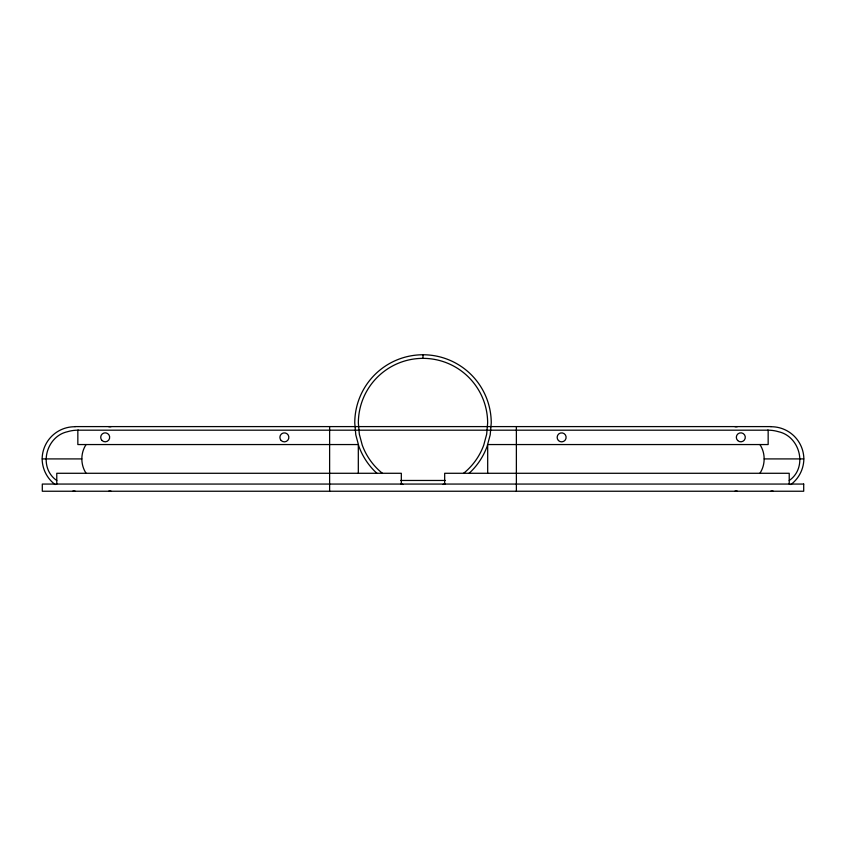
<?xml version="1.0" encoding="UTF-8"?>
<svg xmlns="http://www.w3.org/2000/svg" width="846" height="846" viewBox="0 0 846 846"><rect width="100%" height="100%" fill="white"/><g stroke="black" fill="none" stroke-linecap="round" stroke-linejoin="round"><path stroke-width="1.27" d="M86.091 473.284C80.444 464.782 80.444 453.044 86.091 444.552M759.909 444.552C765.556 453.044 765.556 464.782 759.909 473.284M469.033 473.284L471.254 471.254A68.24 68.24 0 0 0 487.127 446.339L490.204 434.855L491.24 423A68.24 68.24 0 0 0 423 354.76A68.24 68.24 0 0 0 354.76 423L355.796 434.855L358.873 446.339A68.24 68.24 0 0 0 374.746 471.254L376.967 473.284M789.223 480.517C808.036 467.542 800.157 436.356 778.426 431.703A35.215 35.215 0 0 0 768.157 430.191L77.843 430.18A35.215 35.215 0 0 0 67.574 431.703C45.853 436.356 37.954 467.542 56.777 480.517M463.566 473.284L464.549 472.523A64.645 64.645 0 0 0 483.753 445.112L486.662 434.231L487.645 423A64.645 64.645 0 0 0 423 358.355L423 354.76M767.586 430.212L768.157 430.18L768.157 444.552L487.687 444.552L487.687 473.284M75.061 426.596L770.939 426.596M42.3 458.913L81.808 458.913M764.192 458.913L803.7 458.913M400.644 480.465L445.356 480.465M78.414 430.212L77.843 430.18L77.843 444.552L358.313 444.552L358.313 473.284M382.434 473.284L381.451 472.523A64.645 64.645 0 0 1 362.247 445.112L359.339 434.231L358.355 423A64.645 64.645 0 0 1 423 358.355M789.223 484.06L789.223 473.284L444.679 473.284L444.679 484.06M516.377 426.596L516.377 491.24M401.321 484.06L401.321 473.284L56.777 473.284L56.777 484.06M329.623 426.596L329.623 491.24M445.112 483.753A64.645 64.645 0 0 1 442.976 484.483M403.024 484.483A64.645 64.645 0 0 1 400.888 483.753M75.061 426.733A32.582 32.582 0 0 0 42.141 458.913A32.582 32.582 0 0 0 55.127 484.557M75.061 491.103A32.582 32.582 0 0 1 72.925 491.05M108.848 426.775A32.582 32.582 0 0 1 110.974 426.733M110.974 491.103A32.582 32.582 0 0 1 108.848 491.05M770.939 426.733A32.582 32.582 0 0 1 803.859 458.913A32.582 32.582 0 0 1 790.873 484.557M773.075 491.05A32.582 32.582 0 0 1 770.939 491.103M735.026 426.733A32.582 32.582 0 0 1 737.152 426.775M737.152 491.05A32.582 32.582 0 0 1 735.026 491.103M803.7 484.06L42.3 484.06L42.3 491.24L803.7 491.24L803.7 484.06M281.189 440.533A4.494 4.494 0 0 0 288.708 438.524A4.494 4.494 0 0 0 283.209 433.025A4.494 4.494 0 0 0 281.189 440.533M102.017 440.502A4.494 4.494 0 0 0 109.525 438.482A4.494 4.494 0 0 0 104.026 432.983A4.494 4.494 0 0 0 102.017 440.502M737.638 440.502A4.494 4.494 0 0 0 745.146 438.482A4.494 4.494 0 0 0 739.647 432.983A4.494 4.494 0 0 0 737.638 440.502M558.455 440.533A4.494 4.494 0 0 0 565.974 438.524A4.494 4.494 0 0 0 560.475 433.025A4.494 4.494 0 0 0 558.455 440.533"/></g></svg>
